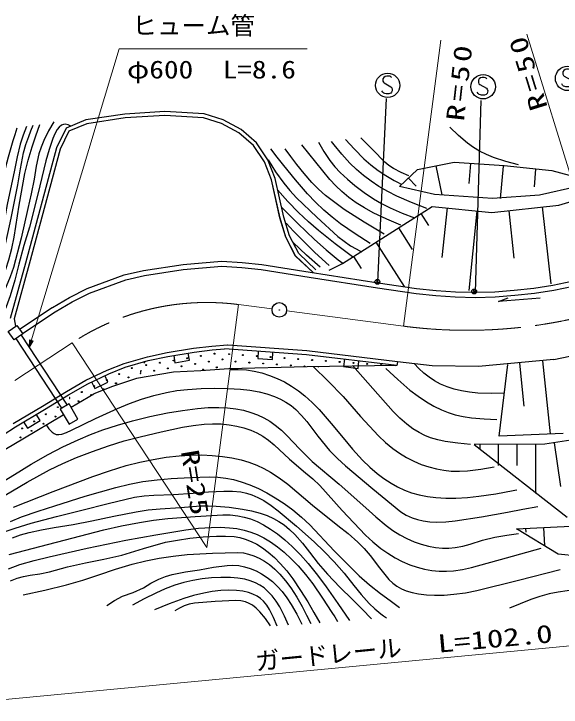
# Model space of a CAD drawing. Units: millimetres, scale not verified. Extents: x 40000 to 680000, y 20000 to 380000.
# Drawn here: x 247056 to 302922, y 240151 to 310905 of the extents above; entities that cross this region are included whole.
import ezdxf
from ezdxf.enums import TextEntityAlignment as Align

# ---------------------------------------------------------------- set-up
doc = ezdxf.new("R2010")
doc.units = ezdxf.units.MM
doc.header["$LTSCALE"] = 1000
doc.linetypes.add('CHAIN', pattern=[18.5, 12, -1.5, 3.5, -1.5])
for name, color, linetype, lineweight in [('M-BGD', 7, 'Continuous', 25), ('M-BGD-HTXT', 7, 'Continuous', 13), ('M-BMK', 2, 'CHAIN', 13), ('M-STR-STRC', 7, 'Continuous', 25)]:
    doc.layers.add(name, color=color, linetype=linetype, lineweight=lineweight)
doc.layers.add('M-BMK-SRVR', color=7, linetype='Continuous')
doc.styles.add('ＭＳ ゴシック', font='')
doc.styles.get('ＭＳ ゴシック').set_extended_font_data('MS Gothic')

# ---------------------------------------------------------------- blocks, each defined once
blk = doc.blocks.new('BUHIN3')
at = {"color": 7, "linetype": 'Continuous', "lineweight": 25}
blk.add_lwpolyline([(-624, 641), (-718, 602), (-791, 529), (-860, 415), (-926, 233), (-941, 65), (-901, -96), (-799, -220), (-667, -275), (-576, -301), (-442, -297), (-347, -239), (257, 265), (388, 297), (552, 290), (689, 227), (785, 145), (861, 24), (847, -177), (748, -447), (688, -558), (594, -650), (471, -712), (306, -745)], dxfattribs=at)
blk.add_circle((0, 0), 1244, dxfattribs=at)
blk = doc.blocks.new('BUHIN110')
at = {"color": 7, "linetype": 'Continuous', "lineweight": 25}
blk.add_lwpolyline([(-98, 150), (-118, 146), (-135, 134), (-153, 114), (-173, 81), (-182, 49), (-180, 16), (-165, -12), (-141, -28), (-125, -37), (-98, -41), (-77, -34), (61, 42), (88, 43), (120, 36), (144, 18), (160, -2), (170, -28), (159, -67), (130, -116), (114, -136), (92, -150), (65, -158), (32, -158)], dxfattribs=at)
blk.add_circle((0, 0), 249, dxfattribs=at)
blk = doc.blocks.new('BUHIN132')
at = {"color": 3, "linetype": 'Continuous', "lineweight": 25}
for radius in [746, 22.5]:
    blk.add_circle((0, 0), radius, dxfattribs=at)

msp = doc.modelspace()

# ---------------------------------------------------------------- linework, layer by layer
at = {"layer": 'M-BGD'}
for p, q in [((262470, 300933), (258369, 300685)), ((266473, 300689), (262470, 300933)), ((254387, 300075), (252385, 299238)), ((258369, 300685), (254387, 300075)), ((258412, 300287), (254496, 299687)), ((258412, 300287), (254496, 299687)), ((262469, 300532), (258412, 300287)), ((262469, 300532), (258412, 300287)), ((266401, 300292), (262469, 300532)), ((266401, 300292), (262469, 300532)), ((268264, 299710), (266401, 300292)), ((268264, 299710), (266401, 300292)), ((268419, 300080), (266473, 300689)), ((270245, 299100), (268419, 300080)), ((254496, 299687), (252677, 298927)), ((254496, 299687), (252677, 298927)), ((270017, 298768), (268264, 299710)), ((270017, 298768), (268264, 299710)), ((252385, 299238), (251405, 297248)), ((252677, 298927), (251781, 297106)), ((252677, 298927), (251781, 297106)), ((271518, 297473), (270017, 298768)), ((271518, 297473), (270017, 298768)), ((271821, 297740), (270245, 299100)), ((251405, 297248), (248248, 285472)), ((272625, 295805), (271518, 297473)), ((272625, 295805), (271518, 297473)), ((272982, 295991), (271821, 297740)), ((251781, 297106), (248634, 285365)), ((251781, 297106), (248634, 285365)), ((273348, 293982), (272625, 295805)), ((273348, 293982), (272625, 295805)), ((273732, 294100), (272982, 295991)), ((288253, 295005), (292003, 295780)), ((292003, 295780), (297099, 295414)), ((290128, 295393), (290741, 292427)), ((293666, 295637), (293490, 293597)), ((296992, 295350), (296708, 292052)), ((297099, 295414), (301981, 294921)), ((300318, 295064), (300162, 293252)), ((286425, 293272), (288253, 295005)), ((301981, 294921), (305881, 293853)), ((274237, 290061), (273348, 293982)), ((274193, 290091), (273348, 293982)), ((274624, 290165), (273732, 294100)), ((287339, 294139), (288109, 293327)), ((290002, 292481), (286425, 293272)), ((305969, 293587), (300699, 292387)), ((295900, 292053), (290002, 292481)), ((300699, 292387), (295900, 292053)), ((302704, 291384), (304818, 292032)), ((280587, 285425), (289748, 291249)), ((289748, 291249), (295860, 290626)), ((291276, 291094), (290760, 286037)), ((295860, 290626), (302704, 291384)), ((297571, 290815), (298106, 285978)), ((300993, 291194), (301860, 283362)), ((274835, 288117), (274193, 290091)), ((275207, 288268), (274624, 290165)), ((288603, 290521), (289380, 289300)), ((294332, 290782), (293505, 282678)), ((274835, 288117), (274237, 290061)), ((286313, 289065), (287711, 286867)), ((275818, 286199), (274835, 288117)), ((275809, 286180), (274835, 288117)), ((276143, 286442), (275207, 288268)), ((284023, 287609), (286911, 283066)), ((277593, 284509), (275809, 286180)), ((277593, 284509), (275818, 286199)), ((277868, 284798), (276143, 286442)), ((281732, 286153), (282514, 284923)), ((248248, 285472), (246675, 279812)), ((248634, 285365), (247086, 279796)), ((248634, 285365), (247086, 279796)), ((260306, 284730), (264327, 285332)), ((264327, 285332), (266263, 285511)), ((266263, 285511), (268295, 285660)), ((266301, 284992), (268298, 285139)), ((268295, 285660), (270377, 285535)), ((268298, 285139), (270321, 285018)), ((270377, 285535), (272385, 285319)), ((272385, 285319), (277292, 284544)), ((279234, 284749), (280587, 285425)), ((258320, 284268), (260306, 284730)), ((260406, 284209), (264350, 284803)), ((264350, 284803), (266301, 284992)), ((270321, 285018), (272317, 284804)), ((272317, 284804), (277211, 284030)), ((277292, 284544), (284244, 283451)), ((254550, 282881), (258320, 284268)), ((254761, 282394), (258472, 283759)), ((258472, 283759), (260406, 284209)), ((277211, 284030), (284170, 282936)), ((284244, 283451), (288167, 282884)), ((300132, 282925), (302073, 283217)), ((302073, 283217), (304021, 283618)), ((302164, 282705), (304146, 283113)), ((252739, 281969), (254550, 282881)), ((252993, 281504), (254761, 282394)), ((284170, 282936), (288110, 282367)), ((288110, 282367), (290139, 282146)), ((288167, 282884), (290173, 282665)), ((290173, 282665), (292133, 282538)), ((292133, 282538), (294164, 282486)), ((294164, 282486), (296151, 282546)), ((296151, 282546), (298140, 282696)), ((298140, 282696), (300132, 282925)), ((298199, 282179), (300209, 282411)), ((300209, 282411), (302164, 282705)), ((250998, 280943), (252739, 281969)), ((290139, 282146), (292119, 282018)), ((292119, 282018), (294165, 281965)), ((294165, 281965), (296190, 282028)), ((296190, 282028), (298199, 282179)), ((296526, 281545), (297500, 281910)), ((300790, 281877), (296526, 281545)), ((247648, 278734), (250982, 280922)), ((251267, 280487), (252993, 281504)), ((247933, 278299), (251267, 280487)), ((247086, 279796), (247239, 279019)), ((247086, 279796), (247239, 279019)), ((246479, 278503), (247348, 279116)), ((247348, 279116), (247964, 278243)), ((247095, 277630), (246479, 278503)), ((247964, 278243), (247095, 277630)), ((247794, 278123), (252487, 270974)), ((251967, 270672), (247304, 277777)), ((262706, 276333), (265405, 276782)), ((265405, 276782), (267260, 276999)), ((267260, 276999), (268864, 277136)), ((267294, 276601), (268564, 276709)), ((276933, 276119), (268564, 276709)), ((276971, 276517), (268902, 277086)), ((302187, 275614), (308438, 276957)), ((260682, 275916), (262706, 276333)), ((260779, 275528), (262779, 275940)), ((262779, 275940), (265452, 276384)), ((265452, 276384), (267294, 276601)), ((286148, 275002), (276933, 276119)), ((286215, 275397), (276971, 276517)), ((258301, 275216), (260682, 275916)), ((258430, 274837), (260779, 275528)), ((286215, 275397), (286148, 275002)), ((289759, 274999), (286215, 275397)), ((302187, 275614), (294475, 274916)), ((298657, 275243), (299118, 270855)), ((301010, 275490), (301793, 268034)), ((254410, 273512), (256576, 274545)), ((256576, 274545), (258301, 275216)), ((256735, 274178), (258430, 274837)), ((269005, 274688), (266148, 274481)), ((277012, 274870), (269005, 274688)), ((286148, 275002), (277012, 274870)), ((294475, 274916), (289759, 274999)), ((296607, 267806), (297481, 275120)), ((254597, 273157), (256735, 274178)), ((263345, 274354), (259591, 273698)), ((266148, 274481), (263345, 274354)), ((252437, 272373), (254410, 273512)), ((252637, 272027), (254597, 273157)), ((259591, 273698), (257111, 272888)), ((257111, 272888), (255215, 272122)), ((249972, 270877), (252437, 272373)), ((250180, 270535), (252637, 272027)), ((252900, 270754), (255215, 272122)), ((252686, 271091), (251792, 270570)), ((253588, 269541), (252686, 271091)), ((246999, 269106), (249972, 270877)), ((247214, 268768), (250180, 270535)), ((251792, 270570), (252694, 269021)), ((247958, 267546), (252088, 269993)), ((252694, 269021), (253588, 269541)), ((245979, 267926), (247214, 268768)), ((241517, 263675), (247958, 267546)), ((303137, 268093), (296607, 267806)), ((304359, 267462), (301242, 266973)), ((301242, 266973), (294038, 266957)), ((294038, 266957), (303524, 259531)), ((294611, 266972), (294611, 266543)), ((296505, 266972), (296506, 264827)), ((298400, 266972), (298400, 264827)), ((300294, 266973), (300295, 261967)), ((302204, 267115), (302859, 262668)), ((298367, 258344), (303910, 258609)), ((302636, 255757), (298367, 258344)), ((299291, 258389), (299309, 258015)), ((301139, 258477), (301228, 256610)), ((305098, 255491), (302636, 255757))]:
    msp.add_line(p, q, dxfattribs=at)
for points in [[(248339, 299419), (247995, 298532), (247703, 297609), (247379, 296299), (247110, 294963), (246390, 291432), (245721, 287850), (245565, 286994), (245350, 286154), (245153, 285607), (244897, 285078), (244532, 284493), (244105, 283926), (243695, 283437), (243265, 282948)], [(244142, 282125), (244628, 282775), (245059, 283453), (245332, 284022), (245551, 284618), (245818, 285607), (246032, 286630), (246787, 290054), (247477, 293462), (247738, 295097), (248057, 296715), (248284, 297562), (248569, 298390), (248800, 298965), (249043, 299536)], [(244532, 281210), (245230, 282552), (245871, 283916), (246238, 284844), (246552, 285803), (246855, 286945), (247102, 288112), (247607, 291367), (248169, 294599), (248519, 295970), (248931, 297338), (249304, 298471), (249692, 299610)], [(251121, 299883), (250584, 298951), (250099, 297990), (249832, 297317), (249619, 296615), (249342, 295345), (249121, 294045), (248834, 292537), (248487, 291040), (247790, 288023), (247034, 285022), (246675, 284050), (246259, 283097), (245595, 281696), (244921, 280294)], [(252863, 299438), (252588, 299571), (252306, 299644), (252118, 299622), (251927, 299534), (251686, 299342), (251493, 299112), (251244, 298666), (251043, 298180), (250644, 297050), (250308, 295917), (249504, 292520), (248637, 289122), (248077, 287259), (247571, 285367), (247149, 283741), (246667, 282125), (246262, 281021), (245797, 279928), (245659, 279618), (245515, 279299)], [(298574, 295504), (297289, 295853), (296035, 296257), (295298, 296553), (294591, 296901), (293969, 297281), (293368, 297718), (292454, 298499), (291562, 299340), (291555, 299347)], [(242166, 283727), (242856, 284372), (243495, 285050), (243837, 285495), (244134, 285981), (244400, 286554), (244613, 287158), (244871, 288160), (245075, 289191), (245545, 291933), (246069, 294633), (246495, 296303), (246982, 297965), (247179, 298607), (247382, 299259)], [(280905, 298089), (281823, 297084), (282790, 296115), (283499, 295497), (284247, 294924), (285038, 294395), (285867, 293912), (286228, 293719), (286591, 293529)], [(287390, 294380), (286579, 294723), (285804, 295116), (285349, 295413), (284920, 295765), (283704, 297019), (282472, 298237)], [(286575, 289328), (285140, 289942), (283731, 290610), (282853, 291093), (281995, 291634), (281246, 292174), (280536, 292762), (279907, 293361), (279322, 294000), (277886, 295764), (276457, 297536)], [(278151, 297802), (278715, 296846), (279326, 295926), (279822, 295305), (280366, 294721), (281098, 294037), (281872, 293396), (282811, 292690), (283779, 292037), (284601, 291552), (285462, 291115), (286696, 290574), (287953, 290075)], [(289201, 291043), (287663, 291644), (286151, 292300), (285231, 292761), (284329, 293281), (283517, 293818), (282741, 294403), (282035, 295010), (281363, 295666), (280533, 296586), (279752, 297540), (279622, 297704), (279492, 297867)], [(283438, 287485), (281912, 288453), (280416, 289473), (279535, 290142), (278692, 290857), (277842, 291671), (277025, 292538), (275796, 293966), (274611, 295436), (273947, 296284), (273286, 297135)], [(284856, 288407), (282812, 289651), (280791, 290951), (279815, 291639), (278871, 292378), (278156, 293012), (277476, 293696), (276680, 294600), (275927, 295548), (275337, 296335), (274756, 297131)], [(273004, 295999), (273781, 294795), (274604, 293630), (275225, 292867), (275898, 292135), (277990, 290148), (280135, 288193), (280766, 287692), (281432, 287240), (281985, 286924), (282560, 286623)], [(281630, 286091), (279872, 287419), (278147, 288797), (277117, 289694), (276127, 290634), (275032, 291768), (273963, 292930)], [(274399, 291144), (276041, 289497), (277731, 287885), (278926, 286827), (280168, 285809), (280394, 285630), (280621, 285450)], [(279256, 285214), (277792, 286557), (276369, 287943), (275604, 288733), (274847, 289530)], [(278321, 285041), (276938, 286277), (275577, 287557)], [(263376, 276039), (263499, 275299), (264979, 275545), (264855, 276285)], [(272000, 276467), (271948, 275719), (273444, 275613), (273497, 276361)], [(280796, 275651), (280706, 274906), (282195, 274726), (282285, 275470)], [(269120, 274623), (269953, 274622), (270794, 274560), (271583, 274437), (272365, 274253), (273151, 274005), (273927, 273697), (274676, 273336), (275400, 272919), (276101, 272443), (276769, 271917), (277515, 271243), (278230, 270516), (279460, 269112), (280667, 267644), (281638, 266488), (282662, 265364), (283385, 264654), (284143, 263994), (284830, 263470), (285555, 262994), (286231, 262619), (286932, 262299), (287658, 262036), (288417, 261827), (289272, 261658), (290145, 261547), (291149, 261484), (292159, 261482), (293348, 261546), (294522, 261669), (296272, 261937), (298015, 262265), (298210, 262303), (298405, 262342)], [(277608, 274925), (279156, 273413), (280663, 271856), (282451, 269821), (284287, 267823), (284986, 267169), (285727, 266559), (286407, 266076), (287133, 265634), (287874, 265252), (288651, 264921), (289409, 264662), (290192, 264457), (290943, 264322), (291698, 264247), (292534, 264233), (293380, 264279), (294734, 264444), (296089, 264669)], [(293664, 266971), (292364, 267088), (291081, 267263), (290333, 267420), (289600, 267636), (288996, 267877), (288416, 268172), (287787, 268568), (287185, 269018), (286473, 269638), (285784, 270319), (283692, 272684), (281673, 274996)], [(285022, 274696), (286236, 273585), (287493, 272515), (288319, 271887), (289183, 271305), (289932, 270869), (290704, 270488), (291397, 270210), (292116, 269986), (292938, 269804), (293775, 269679), (295056, 269570), (296361, 269510)], [(297124, 272198), (295772, 272170), (294414, 272203), (293579, 272280), (292748, 272417), (292012, 272600), (291281, 272845), (290621, 273128), (289989, 273464), (289434, 273825), (288917, 274233), (288402, 274718), (287909, 275227)], [(254989, 273344), (255312, 272668), (256666, 273314), (256343, 273990)], [(250347, 268962), (250637, 268553), (250956, 268206), (251157, 268066), (251378, 267985), (251644, 267963), (251938, 268004), (252439, 268169), (252954, 268404), (255394, 269602), (257647, 270643), (258859, 271139), (260091, 271579), (261341, 271951), (262647, 272277), (263705, 272457), (264779, 272578), (266167, 272663), (267566, 272688), (268891, 272672), (270204, 272596), (271148, 272485), (272081, 272315), (272885, 272109), (273678, 271844), (274268, 271591), (274834, 271283), (275351, 270924), (275839, 270511), (276417, 269926), (276958, 269292), (278096, 267801), (279281, 266348), (280082, 265534), (280922, 264765), (283689, 262426), (286547, 260090), (287118, 259759), (287717, 259481), (288264, 259293), (288838, 259159), (289517, 259071), (290212, 259041), (291144, 259075), (292088, 259170), (294805, 259589), (297452, 260057), (298998, 260346), (300545, 260641)], [(245407, 262881), (247109, 263905), (248818, 264940), (250567, 265929), (252068, 266706), (253605, 267432), (254865, 267965), (256147, 268442), (257639, 268927), (259151, 269356), (260942, 269798), (262745, 270181), (264265, 270439), (265803, 270639), (266892, 270719), (267983, 270739), (268853, 270698), (269730, 270596), (270490, 270447), (271248, 270236), (271928, 269987), (272584, 269683), (273182, 269338), (273745, 268943), (274373, 268422), (274972, 267846), (276227, 266516), (277520, 265232), (280262, 262908), (283001, 260507), (284010, 259576), (285063, 258686), (285739, 258189), (286461, 257733), (287165, 257360), (287908, 257035), (288636, 256780), (289379, 256584), (290081, 256458), (290795, 256390), (291456, 256386), (292112, 256442), (292874, 256585), (293636, 256790), (294892, 257179), (296171, 257511), (297373, 257712), (298586, 257858)], [(248053, 269268), (248437, 268623), (249725, 269391), (249341, 270035)], [(246184, 261781), (248423, 263100), (250691, 264367), (252060, 265024), (253456, 265627), (255070, 266254), (256717, 266828), (258326, 267315), (259951, 267744), (262088, 268261), (264255, 268723), (265354, 268905), (266468, 269029), (267348, 269070), (268232, 269050), (269028, 268972), (269820, 268833), (270540, 268648), (271248, 268404), (271865, 268130), (272461, 267799), (273060, 267384), (273622, 266920), (275199, 265474), (276814, 264074), (277569, 263436), (278280, 262757), (280581, 260222), (282936, 257718), (283705, 257016), (284518, 256355), (285232, 255848), (285989, 255384), (286710, 255010), (287471, 254683), (288219, 254427), (288983, 254229), (289718, 254098), (290466, 254027), (291204, 254019), (291938, 254072), (292855, 254208), (293776, 254407), (297353, 255399), (300894, 256384)], [(247023, 260549), (251058, 262149), (255111, 263690), (256812, 264275), (258536, 264804), (259900, 265149), (261287, 265437), (262610, 265652), (263945, 265807), (265085, 265880), (266238, 265893), (267298, 265847), (268365, 265741), (269306, 265591), (270246, 265380), (271054, 265143), (271850, 264846), (272563, 264513), (273248, 264127), (274140, 263542), (275007, 262901), (277555, 260772), (280138, 258691), (281172, 257860), (282167, 256983), (282821, 256332), (283437, 255633), (284376, 254377), (285344, 253183), (285734, 252814), (286158, 252494), (286613, 252235), (287111, 252022), (287714, 251837), (288354, 251705), (289168, 251608), (289989, 251572), (290996, 251590), (291985, 251668), (293167, 251831), (294332, 252051), (298571, 253108), (302831, 254212)], [(246706, 259089), (247848, 259558), (249522, 260159), (251223, 260706), (254344, 261669), (257479, 262574), (258848, 262904), (260228, 263175), (261670, 263363), (263121, 263492), (265073, 263603), (267028, 263655), (267865, 263624), (268697, 263533), (269488, 263374), (270267, 263155), (271154, 262840), (272015, 262470), (272886, 262029), (273741, 261528), (274642, 260929), (275517, 260276), (276409, 259532), (277259, 258744), (279766, 256118), (282310, 253541), (283377, 252624), (284485, 251752), (285457, 251027), (286438, 250313)], [(245530, 257873), (247177, 258424), (248834, 258916), (251403, 259607), (254000, 260242), (256680, 260934), (259374, 261568), (260349, 261701), (261342, 261776), (263352, 261858), (265363, 262001), (266921, 262132), (268487, 262204), (269364, 262190), (270232, 262116), (270802, 261997), (271356, 261819), (271976, 261551), (272578, 261224), (273315, 260744), (274035, 260202), (275915, 258614), (277702, 257026), (278745, 256026), (279751, 254977), (280761, 253807), (281744, 252576), (282512, 251637), (283326, 250735), (283900, 250182), (284520, 249669), (284802, 249465), (285086, 249276)], [(246912, 257427), (247741, 257727), (248602, 257974), (249875, 258255), (251180, 258481), (253112, 258787), (255019, 259150), (257266, 259650), (259529, 260091), (260753, 260277), (261983, 260403), (264056, 260512), (266120, 260681), (266903, 260710), (267699, 260678), (269029, 260555), (270383, 260369), (271298, 260188), (272189, 259950), (272897, 259704), (273573, 259406), (274121, 259105), (274636, 258753), (275207, 258279), (275743, 257754), (276504, 256891), (277236, 255969), (278125, 254824), (279059, 253720), (280320, 252405), (281624, 251131), (282608, 250159), (283565, 249159)], [(246575, 255734), (251394, 256974), (256229, 258237), (258044, 258647), (259870, 258998), (261322, 259226), (262779, 259394), (265576, 259623), (268380, 259792), (269152, 259767), (269917, 259682), (270570, 259548), (271208, 259355), (271884, 259085), (272550, 258753), (273263, 258325), (273958, 257838), (274727, 257218), (275466, 256546), (276302, 255695), (277091, 254807), (278041, 253628), (278943, 252415), (280132, 250716), (281302, 248985)], [(246523, 254260), (247658, 254698), (249145, 255130), (250649, 255504), (254553, 256372), (258479, 257184), (261535, 257744), (264603, 258246), (265891, 258402), (267198, 258498), (268129, 258512), (269059, 258466), (269813, 258373), (270566, 258219), (271234, 258019), (271894, 257758), (272585, 257415), (273248, 257018), (273963, 256516), (274642, 255965), (275370, 255293), (276063, 254571), (276830, 253674), (277559, 252729), (278570, 251284), (279527, 249811), (279815, 249356), (280108, 248893)], [(246709, 253029), (247401, 253301), (248053, 253494), (248718, 253627), (249703, 253769), (250682, 253971), (252519, 254456), (254370, 254882), (256233, 255243), (258091, 255666), (260305, 256348), (262544, 256975), (263770, 257208), (265018, 257384), (266383, 257524), (267755, 257604), (268652, 257612), (269558, 257558), (270116, 257461), (270668, 257303), (271266, 257069), (271848, 256776), (272454, 256398), (273031, 255966), (273648, 255423), (274240, 254822), (274906, 254048), (275530, 253230), (276327, 252060), (277059, 250881), (277683, 249818), (278290, 248753)], [(247999, 251610), (250227, 252095), (252439, 252638), (254096, 253123), (255747, 253669), (257435, 254231), (259142, 254736), (260512, 255071), (261896, 255346), (263311, 255568), (264732, 255729), (267324, 255860), (269936, 255931), (270483, 255882), (271021, 255773), (271561, 255601), (272088, 255369), (272632, 255060), (273148, 254696), (273696, 254230), (274217, 253707), (274788, 253038), (275313, 252329), (275928, 251382), (276479, 250423), (276939, 249554), (277383, 248683)], [(256546, 250535), (257331, 251023), (258150, 251460), (259226, 251860), (260273, 252315), (261046, 252793), (261851, 253219), (262521, 253474), (263214, 253674), (264581, 253950), (265993, 254173), (267420, 254428), (268840, 254621), (269425, 254636), (270008, 254590), (270596, 254474), (271174, 254298), (271774, 254050), (272350, 253746), (272912, 253380), (273445, 252962), (273964, 252473), (274445, 251937), (274936, 251294), (275376, 250618), (275932, 249626), (276449, 248611)], [(275095, 248507), (274678, 249451), (274202, 250377), (273838, 250955), (273419, 251508), (273027, 251932), (272591, 252315), (272176, 252602), (271722, 252840), (271186, 253046), (270624, 253197), (269911, 253317), (269172, 253379), (268194, 253394), (267229, 253350), (266267, 253245), (265320, 253082), (264391, 252860), (263479, 252582), (262512, 252217), (261557, 251791), (260357, 251189), (259170, 250554)], [(273941, 248418), (273570, 249292), (273157, 250115), (272873, 250558), (272549, 250954), (272244, 251238), (271892, 251480), (271467, 251690), (271007, 251849), (270417, 251980), (269794, 252056), (268984, 252083), (268180, 252051), (267297, 251953), (266435, 251797), (265409, 251541), (264397, 251227), (262906, 250684), (261416, 250088)], [(310246, 251213), (308730, 251575), (307199, 251878), (306261, 252006), (305309, 252076), (304430, 252077), (303549, 252017), (302622, 251891), (301703, 251705), (300760, 251452), (299828, 251139), (298740, 250708), (297667, 250245)], [(273266, 248435), (272731, 249189), (272161, 249888), (271802, 250243), (271410, 250547), (271061, 250744), (270687, 250885), (270214, 250986), (269715, 251031), (267589, 250930), (265501, 250771), (264964, 250661), (264445, 250495), (263965, 250267), (263499, 249991)]]:
    msp.add_lwpolyline(points, dxfattribs=at)
for centre in [(266145, 275993), (267540, 276225), (269028, 276175), (270439, 276076), (271849, 275976), (261960, 275296), (263355, 275528), (264750, 275761), (266958, 275411), (268353, 275643), (269684, 275420), (271094, 275320), (272505, 275221), (273260, 275877), (274671, 275777), (276082, 275678), (277492, 275578), (278903, 275479), (280314, 275379), (281724, 275280), (259092, 274749), (260564, 275064), (261378, 274483), (262773, 274715), (264168, 274947), (265563, 275179), (266377, 274598), (267772, 274830), (273916, 275121), (275327, 275022), (276737, 274922), (283135, 275180), (284546, 275081), (257816, 274140), (258759, 273806), (256540, 273530), (257482, 273197), (255263, 272921), (256206, 272588), (253987, 272312), (253653, 271370), (251545, 270766), (250330, 270042), (251299, 269797), (249115, 269318), (250084, 269073), (247900, 268595), (248869, 268349), (247743, 267680)]:
    msp.add_circle(centre, 49.8, dxfattribs=at)
for centre, start, end in [((260369, 275358), 124.31719, 88.44023), ((270339, 274665), 75.64145, 106.45723), ((278148, 274823), 42.32986, 139.76882), ((285957, 274981), 110.66605, 160.22932), ((285957, 274981), 21.86936, 55.51815), ((259983, 274251), 202.68422, 91.29645), ((260035, 274415), 36.00611, 257.97457), ((252711, 271703), 273.92664, 109.47294), ((254930, 271979), 4.16793, 237.0017)]:
    msp.add_arc(centre, 49.8, start, end, dxfattribs=at)
at = {"layer": 'M-BGD-HTXT'}
for p, q in [((299423, 308818), (308055, 280830)), ((290648, 308204), (286829, 279032)), ((248627, 276860), (257818, 307345)), ((257818, 307345), (277005, 307345)), ((269991, 281237), (266745, 256449)), ((252995, 277327), (266745, 256449)), ((237885, 240151), (338133, 249687))]:
    msp.add_line(p, q, dxfattribs=at)
for points in [[(248627, 276860), (249023, 277524), (248664, 277632)], [(248672, 277007), (248704, 277571), (248956, 277495)], [(248693, 277079), (248723, 277536), (248921, 277476)], [(248715, 277152), (248742, 277501), (248886, 277458)], [(248737, 277224), (248761, 277466), (248851, 277439)]]:
    msp.add_lwpolyline(points, close=True, dxfattribs=at)
for points in [[(248649, 276933), (248686, 277606), (248991, 277514), (248650, 276935)], [(248798, 277425), (248759, 277298), (248780, 277431), (248816, 277420), (248759, 277298)]]:
    msp.add_lwpolyline(points, dxfattribs=at)
at = {"layer": 'M-BMK'}
for p, q in [((273411, 280789), (269991, 281237)), ((286829, 279032), (274899, 280594)), ((231694, 263298), (252995, 277327))]:
    msp.add_line(p, q, dxfattribs=at)
for centre, radius, start, end in [((266746, 256448), 25000, 82.54181, 123.36823), ((293320, 328609), 50000, 262.54126, 287.14062)]:
    msp.add_arc(centre, radius, start, end, dxfattribs=at)
at = {"layer": 'M-STR-STRC'}
for p, q in [((285072, 302266), (284168, 283557)), ((294164, 282486), (294750, 302054))]:
    msp.add_line(p, q, dxfattribs=at)

# ---------------------------------------------------------------- block references
at = {"layer": 'M-BGD', "rotation": 290.11846}
for p in [(284168, 283557), (294045, 282571)]:
    msp.add_blockref('BUHIN110', p, dxfattribs=at)
at = {"layer": 'M-BMK-SRVR', "rotation": 290.11846}
msp.add_blockref('BUHIN132', (274155, 280691), dxfattribs=at)
at = {"layer": 'M-STR-STRC', "rotation": 290.11846}
for p in [(303581, 304315), (285213, 303608), (294962, 303467)]:
    msp.add_blockref('BUHIN3', p, dxfattribs=at)

# ---------------------------------------------------------------- texts
at = {"layer": 'M-BGD-HTXT', "style": 'ＭＳ ゴシック'}
msp.add_text('ヒューム管', height=1833, dxfattribs=at).set_placement((259163, 308242), align=Align.BOTTOM_LEFT)
at = {"layer": 'M-BGD-HTXT', "style": 'ＭＳ ゴシック', "width": 1.2}
msp.add_text('φ600\u3000L=8.6', height=1833, dxfattribs=at).set_placement((258602, 303759), align=Align.BOTTOM_LEFT)
at = {"layer": 'M-BGD-HTXT', "style": 'ＭＳ ゴシック', "width": 1.35}
for s, rotation, p in [('R=25', 279.3, (263557, 266180)), ('L=102.0', 5.2, (290441, 245160))]:
    msp.add_text(s, height=1833, rotation=rotation, dxfattribs=at).set_placement(p, align=Align.BOTTOM_LEFT)
at = {"layer": 'M-BGD-HTXT', "style": 'ＭＳ ゴシック'}
msp.add_text('ガードレール', height=1833, rotation=5.6, dxfattribs=at).set_placement((271842, 243338), align=Align.BOTTOM_LEFT)
at = {"layer": 'M-BGD-HTXT', "char_height": 1833, "attachment_point": 7, "style": 'ＭＳ ゴシック'}
for insert, rotation in [((301599, 301379), 107.2), ((293023, 299879), 83.6)]:
    msp.add_mtext('\\T1.2;\\W1.35;R=50', dxfattribs=dict(at, insert=insert, rotation=rotation))

doc.saveas('drawing.dxf')
